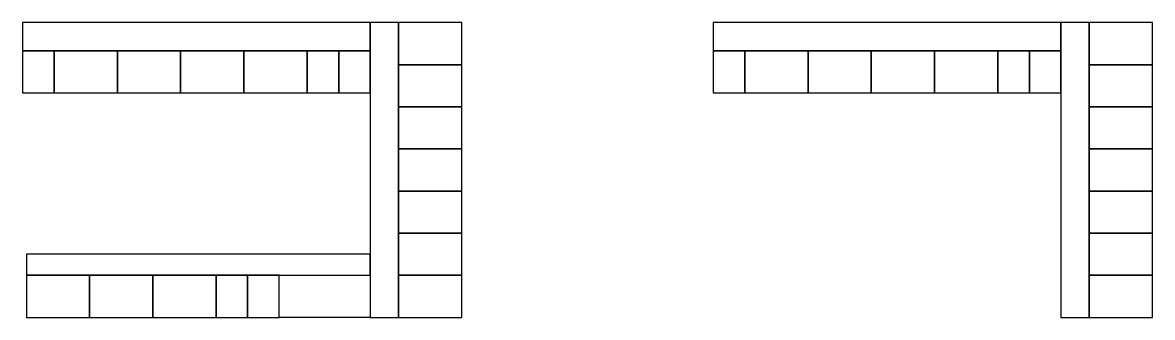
# Model space of a CAD drawing. Header units: millimetres. Extents: x 3784 to 164623, y 9213 to 51213.
import ezdxf

# ---------------------------------------------------------------- set-up
doc = ezdxf.new("R2010")
doc.units = ezdxf.units.MM
doc.layers.add('4000', color=1, linetype='Continuous')

msp = doc.modelspace()

# ---------------------------------------------------------------- linework, layer by layer
at = {"color": 2}
for points in [[(53284, 51213), (3784, 51213), (3784, 47200), (53284, 47200)], [(57298, 9213), (57298, 51213), (53284, 51213), (53284, 9213)], [(151609, 51213), (102109, 51213), (102109, 47200), (151609, 47200)], [(155623, 9213), (155623, 51213), (151609, 51213), (151609, 9213)], [(53284, 18213), (4321, 18213), (4321, 15213), (53284, 15213)]]:
    msp.add_lwpolyline(points, close=True, dxfattribs=at)
at = {"color": 7}
for points in [[(57298, 51213), (57298, 45213), (66298, 45213), (66298, 51213), (57298, 51213)], [(155623, 51213), (155623, 45213), (164623, 45213), (164623, 51213), (155623, 51213)]]:
    msp.add_lwpolyline(points, close=True, dxfattribs=at)
at = {"color": 3}
for points in [[(3784, 47200), (3784, 41200), (8284, 41200), (8284, 47200), (3784, 47200)], [(48784, 47200), (48784, 41200), (53284, 41200), (53284, 47200), (48784, 47200)], [(102109, 47200), (102109, 41200), (106609, 41200), (106609, 47200), (102109, 47200)], [(147109, 47200), (147109, 41200), (151609, 41200), (151609, 47200), (147109, 47200)], [(35821, 15213), (35821, 9213), (40321, 9213), (40321, 15213), (35821, 15213)]]:
    msp.add_lwpolyline(points, close=True, dxfattribs=at)
at = {"color": 1}
for points in [[(8284, 47200), (8284, 41200), (17284, 41200), (17284, 47200), (8284, 47200)], [(17284, 47200), (17284, 41200), (26284, 41200), (26284, 47200), (17284, 47200)], [(26284, 47200), (26284, 41200), (35284, 41200), (35284, 47200), (26284, 47200)], [(106609, 47200), (106609, 41200), (115609, 41200), (115609, 47200), (106609, 47200)], [(115609, 47200), (115609, 41200), (124609, 41200), (124609, 47200), (115609, 47200)], [(124609, 47200), (124609, 41200), (133609, 41200), (133609, 47200), (124609, 47200)], [(133609, 47200), (133609, 41200), (142609, 41200), (142609, 47200), (133609, 47200)], [(57298, 45213), (57298, 39213), (66298, 39213), (66298, 45213), (57298, 45213)], [(155623, 45213), (155623, 39213), (164623, 39213), (164623, 45213), (155623, 45213)], [(57298, 39213), (57298, 33213), (66298, 33213), (66298, 39213), (57298, 39213)], [(155623, 39213), (155623, 33213), (164623, 33213), (164623, 39213), (155623, 39213)], [(57298, 33213), (57298, 27213), (66298, 27213), (66298, 33213), (57298, 33213)], [(155623, 33213), (155623, 27213), (164623, 27213), (164623, 33213), (155623, 33213)], [(57298, 27213), (57298, 21213), (66298, 21213), (66298, 27213), (57298, 27213)], [(155623, 27213), (155623, 21213), (164623, 21213), (164623, 27213), (155623, 27213)], [(57298, 21213), (57298, 15213), (66298, 15213), (66298, 21213), (57298, 21213)], [(155623, 21213), (155623, 15213), (164623, 15213), (164623, 21213), (155623, 21213)], [(22321, 15213), (22321, 9213), (31321, 9213), (31321, 15213), (22321, 15213)], [(40321, 15213), (53284, 15213), (53284, 9213), (40321, 9213)], [(57298, 15213), (57298, 9213), (66298, 9213), (66298, 15213), (57298, 15213)], [(155623, 15213), (155623, 9213), (164623, 9213), (164623, 15213), (155623, 15213)]]:
    msp.add_lwpolyline(points, close=True, dxfattribs=at)
at = {"color": 4}
for points in [[(35284, 47200), (35284, 41200), (44284, 41200), (44284, 47200), (35284, 47200)], [(4321, 15213), (4321, 9213), (13321, 9213), (13321, 15213), (4321, 15213)], [(13321, 15213), (13321, 9213), (22321, 9213), (22321, 15213), (13321, 15213)]]:
    msp.add_lwpolyline(points, close=True, dxfattribs=at)
at = {"color": 6}
for points in [[(44284, 47200), (44284, 41200), (48784, 41200), (48784, 47200), (44284, 47200)], [(142609, 47200), (142609, 41200), (147109, 41200), (147109, 47200), (142609, 47200)], [(31321, 15213), (31321, 9213), (35821, 9213), (35821, 15213), (31321, 15213)]]:
    msp.add_lwpolyline(points, close=True, dxfattribs=at)
at = {"layer": '4000'}
msp.add_line((57298, 21213), (57298, 24213), dxfattribs=at)

doc.saveas('drawing.dxf')
